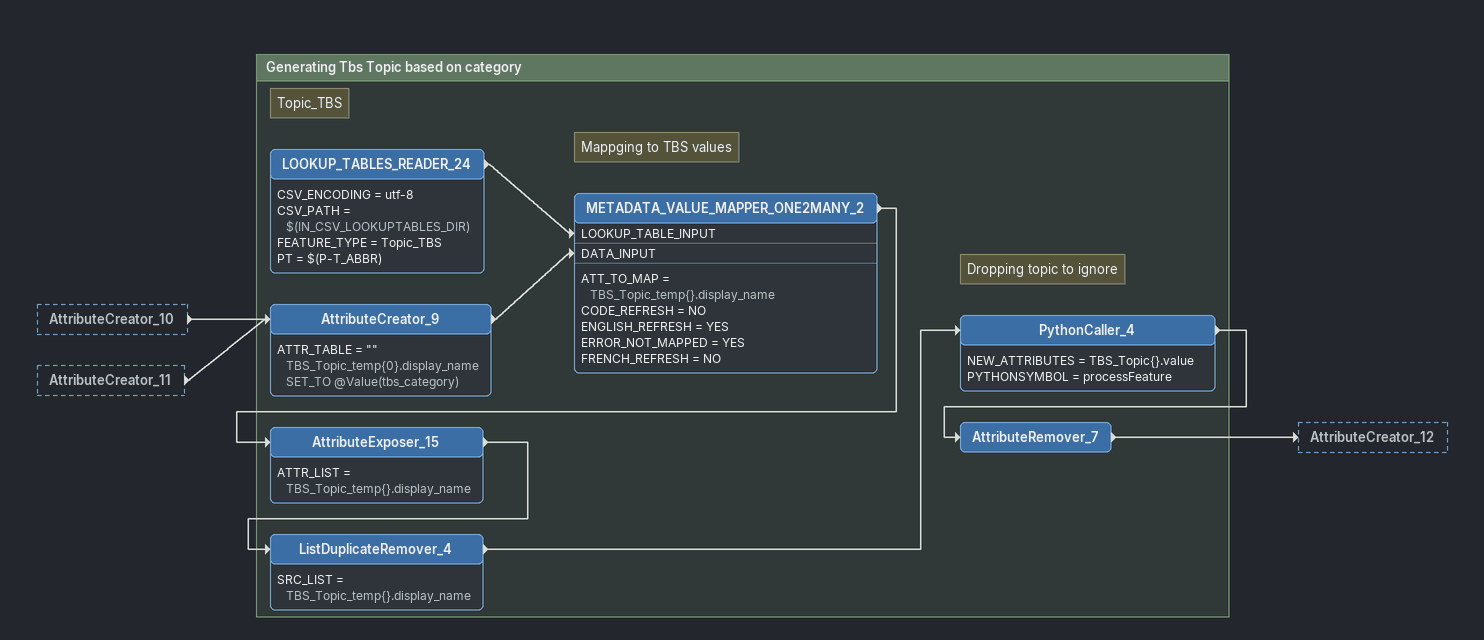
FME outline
AttributeCreator_10 [outside]
    -> AttributeCreator_9
AttributeCreator_11 [outside]
    -> AttributeCreator_9

Bookmark: Generating Tbs Topic based on category
AttributeCreator_9
    ATTR_TABLE = "" TBS_Topic_temp{0}.display_name SET_TO @Value(tbs_category)
    -> METADATA_VALUE_MAPPER_ONE2MANY_2 [DATA_INPUT]
Note: Topic_TBS
LOOKUP_TABLES_READER_24
    CSV_ENCODING = utf-8
    CSV_PATH = $(IN_CSV_LOOKUPTABLES_DIR)
    FEATURE_TYPE = Topic_TBS
    PT = $(P-T_ABBR)
    -> METADATA_VALUE_MAPPER_ONE2MANY_2 [LOOKUP_TABLE_INPUT]
Note: Mappging to TBS values
METADATA_VALUE_MAPPER_ONE2MANY_2
    ATT_TO_MAP = TBS_Topic_temp{}.display_name
    CODE_REFRESH = NO
    ENGLISH_REFRESH = YES
    ERROR_NOT_MAPPED = YES
    FRENCH_REFRESH = NO
    -> AttributeExposer_15
AttributeExposer_15
    ATTR_LIST = TBS_Topic_temp{}.display_name
    -> ListDuplicateRemover_4
ListDuplicateRemover_4
    SRC_LIST = TBS_Topic_temp{}.display_name
    -> PythonCaller_4
Note: Dropping topic to ignore
PythonCaller_4
    NEW_ATTRIBUTES = TBS_Topic{}.value
    PYTHONSYMBOL = processFeature
    -> AttributeRemover_7
AttributeRemover_7
    -> AttributeCreator_12
